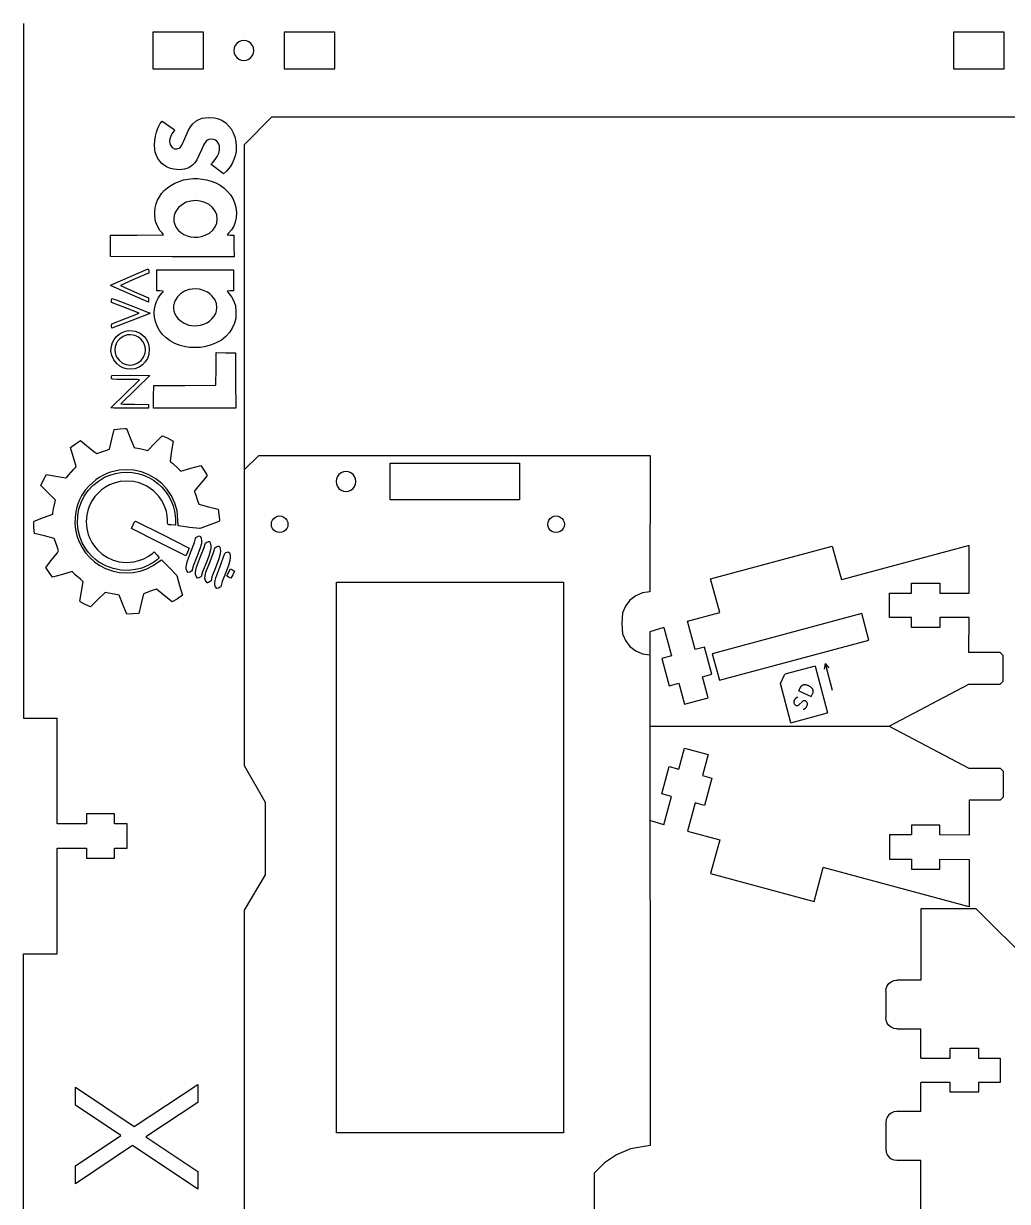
# Model space of a CAD drawing. Extents: x -217 to 647, y -204 to 340.
# Drawn here: x -217.4 to -39.4, y -63.7 to 149.2 of the extents above; entities that cross this region are included whole.
import ezdxf

# ---------------------------------------------------------------- set-up
doc = ezdxf.new("R2010")
doc.units = 0
doc.layers.add('Layer_1', color=7, linetype='CONTINUOUS')

msp = doc.modelspace()

# ---------------------------------------------------------------- linework, layer by layer
at = {"layer": 'Layer_1', "color": 3}
for points in [[(-217.335826, 149.246417), (-217.352477, 23.693907), (-211.264153, 23.693907)], [(-177.424241, 127.368494), (-172.434242, 132.368456)], [(-172.434242, 132.368456), (103.503815, 132.368456)], [(103.503815, -136.279396), (103.503815, -127.629455), (-173.593357, -127.629455), (-177.424241, -123.839013), (-177.424241, -11.013257), (-173.578963, -4.624254), (-173.578963, 8.431671), (-177.424241, 15.098609), (-177.424241, 127.368494)], [(-174.770583, 71.152812), (-104.060256, 71.181402), (-104.07211, 46.5089), (-105.403916, 46.333688), (-106.633982, 45.823142), (-107.690255, 45.011034), (-108.500854, 43.952607), (-109.01035, 42.720055), (-109.184086, 40.832957), (-109.01035, 38.945858), (-108.500854, 37.713306), (-107.690255, 36.654877), (-106.633982, 35.842768), (-105.403916, 35.332223), (-104.07211, 35.158396), (-104.060256, -53.566143), (-107.589897, -54.13183), (-110.131901, -55.237068), (-112.31599, -56.657972), (-114.130086, -58.536387), (-114.130086, -71.540792)], [(-211.264068, 4.596539), (-211.264068, 23.696382)], [(-200.884867, 6.396524), (-205.974688, 6.396524)], [(-205.974688, 6.396524), (-205.974688, 4.596539)], [(-200.884867, 4.596539), (-200.884867, 6.396524)], [(-205.974688, 4.596539), (-211.264068, 4.596539)], [(-200.884867, 0.196553), (-198.636092, 0.196553), (-198.636092, 4.596539), (-200.884867, 4.596539)], [(-217.335826, -144.474819), (-217.353324, -18.90165), (-211.264097, -18.904472), (-211.264097, 0.195368)], [(-211.264068, 0.196553), (-205.974688, 0.196553)], [(-205.974688, 0.196553), (-205.974688, -1.603432)], [(-200.884867, -1.603432), (-200.884867, 0.196553)], [(-205.974688, -1.603432), (-200.884867, -1.603432)]]:
    msp.add_lwpolyline(points, dxfattribs=at)
at = {"layer": 'Layer_1', "color": 7}
for points in [[(-184.803675, 147.668344), (-193.985295, 147.668344), (-193.985295, 141.068408)], [(-184.803675, 141.068408), (-184.803675, 147.668344)], [(-170.232852, 141.068408), (-161.05126, 141.068408), (-161.05126, 147.668344), (-170.232852, 147.668344), (-170.232852, 141.068408)], [(-49.190337, 141.068408), (-40.008717, 141.068408), (-40.008717, 147.668344), (-49.190337, 147.668344), (-49.190337, 141.068408)], [(-178.417325, 145.928698), (-178.789717, 145.642383), (-179.075495, 145.269229), (-179.25513, 144.834691), (-179.3164, 144.368376)], [(-177.518278, 146.170082), (-177.983662, 146.108699), (-178.417325, 145.928698)], [(-175.720155, 144.368376), (-175.781426, 144.834691), (-175.96106, 145.269229), (-176.24681, 145.642383), (-176.619202, 145.928698), (-177.052865, 146.108699), (-177.518278, 146.170082)], [(-179.3164, 144.368376), (-179.25513, 143.90206)], [(-179.25513, 143.90206), (-179.075495, 143.467522)], [(-179.075495, 143.467522), (-178.789717, 143.094368), (-178.417325, 142.808054)], [(-178.417325, 142.808054), (-177.983662, 142.628052)], [(-177.052865, 142.628052), (-176.619202, 142.808054)], [(-176.619202, 142.808054), (-176.24681, 143.094368)], [(-176.24681, 143.094368), (-175.96106, 143.467522)], [(-175.96106, 143.467522), (-175.781426, 143.90206)], [(-175.781426, 143.90206), (-175.720155, 144.368376)], [(-193.985295, 141.068408), (-184.803675, 141.068408)], [(-177.983662, 142.628052), (-177.518278, 142.566669)], [(-177.518278, 142.566669), (-177.052865, 142.628052)], [(-159.500498, 68.209658), (-159.93464, 68.029854)], [(-159.034634, 68.270985), (-159.500498, 68.209658)], [(-158.568769, 68.209658), (-159.034634, 68.270985)], [(-158.134627, 68.029854), (-158.568769, 68.209658)], [(-151.034621, 69.770996), (-127.647966, 69.770996), (-127.647966, 63.171012), (-151.034621, 63.171012), (-151.034621, 69.770996)], [(-160.773292, 66.936864), (-160.834647, 66.471)], [(-160.834647, 66.471), (-160.773292, 66.005136)], [(-160.593488, 67.371006), (-160.773292, 66.936864)], [(-160.773292, 66.005136), (-160.593488, 65.570993)], [(-160.307428, 67.743794), (-160.593488, 67.371006)], [(-159.93464, 68.029854), (-160.307428, 67.743794)], [(-157.76184, 67.743794), (-158.134627, 68.029854)], [(-157.475779, 67.371006), (-157.76184, 67.743794)], [(-157.295975, 66.936864), (-157.475779, 67.371006)], [(-157.475779, 65.570993), (-157.295975, 66.005136)], [(-157.234648, 66.471), (-157.295975, 66.936864)], [(-157.295975, 66.005136), (-157.234648, 66.471)], [(-160.593488, 65.570993), (-160.307428, 65.198206)], [(-160.307428, 65.198206), (-159.93464, 64.912145)], [(-159.93464, 64.912145), (-159.500498, 64.732342)], [(-159.500498, 64.732342), (-159.034634, 64.670986)], [(-159.034634, 64.670986), (-158.568769, 64.732342)], [(-158.568769, 64.732342), (-158.134627, 64.912145)], [(-158.134627, 64.912145), (-157.76184, 65.198206)], [(-157.76184, 65.198206), (-157.475779, 65.570993)], [(-172.333678, 59.499216), (-172.095285, 59.809858)], [(-172.095285, 59.809858), (-171.784643, 60.048251)], [(-171.784643, 60.048251), (-171.422863, 60.198083), (-171.034638, 60.249194), (-170.646413, 60.198083)], [(-170.646413, 60.198083), (-170.284632, 60.048251)], [(-170.284632, 60.048251), (-169.973962, 59.809858)], [(-169.973962, 59.809858), (-169.735597, 59.499216)], [(-122.333666, 59.499216), (-122.095272, 59.809858)], [(-122.095272, 59.809858), (-121.78463, 60.048251), (-121.42285, 60.198083), (-121.034625, 60.249194)], [(-121.034625, 60.249194), (-120.6464, 60.198083), (-120.284619, 60.048251), (-119.973949, 59.809858), (-119.735584, 59.499216), (-119.585724, 59.137436), (-119.534614, 58.749211)], [(-172.534621, 58.749211), (-172.48351, 59.137436)], [(-172.095285, 57.688535), (-172.333678, 57.999205), (-172.48351, 58.360986), (-172.534621, 58.749211)], [(-172.48351, 59.137436), (-172.333678, 59.499216)], [(-171.784643, 57.45017), (-172.095285, 57.688535)], [(-169.973962, 57.688535), (-170.284632, 57.45017)], [(-169.735597, 57.999205), (-169.973962, 57.688535)], [(-169.735597, 59.499216), (-169.585737, 59.137436)], [(-169.585737, 58.360986), (-169.735597, 57.999205)], [(-169.585737, 59.137436), (-169.534627, 58.749211)], [(-169.534627, 58.749211), (-169.585737, 58.360986)], [(-122.534608, 58.749211), (-122.483497, 59.137436)], [(-122.483497, 58.360986), (-122.534608, 58.749211)], [(-122.483497, 59.137436), (-122.333666, 59.499216)], [(-122.333666, 57.999205), (-122.483497, 58.360986)], [(-122.095272, 57.688535), (-122.333666, 57.999205)], [(-121.78463, 57.45017), (-122.095272, 57.688535)], [(-119.735584, 57.999205), (-119.973949, 57.688535), (-120.284619, 57.45017)], [(-119.585724, 58.360986), (-119.735584, 57.999205)], [(-119.534614, 58.749211), (-119.585724, 58.360986)], [(-171.422863, 57.30031), (-171.784643, 57.45017)], [(-171.034638, 57.2492), (-171.422863, 57.30031)], [(-170.646413, 57.30031), (-171.034638, 57.2492)], [(-170.284632, 57.45017), (-170.646413, 57.30031)], [(-120.6464, 57.30031), (-121.034625, 57.2492), (-121.42285, 57.30031), (-121.78463, 57.45017)], [(-120.284619, 57.45017), (-120.6464, 57.30031)], [(-160.734627, 48.24922), (-119.734625, 48.24922)], [(-160.734627, -51.250792), (-160.734627, 48.24922)], [(-119.734625, 48.24922), (-119.734625, -51.250792), (-160.734627, -51.250792)], [(-64.475596, 37.797304), (-65.767067, 42.603887), (-92.807972, 35.33833)], [(-91.516514, 30.531719), (-64.475596, 37.797304)], [(-92.807972, 35.33833), (-91.516514, 30.531719)], [(-104.119991, 22.245505), (-60.812935, 22.245505), (-46.372132, 14.646728), (-40.727547, 14.643906), (-40.162891, 14.085727), (-40.16282, 9.43812), (-40.7267, 8.89185), (-46.370721, 8.89185), (-46.369028, 2.573375), (-51.674665, 2.579866), (-51.674665, 4.379879)]]:
    msp.add_lwpolyline(points, dxfattribs=at)
at = {"layer": 'Layer_1', "color": 1}
for points in [[(-178.915049, 126.116305), (-179.070299, 125.361671), (-179.298335, 124.649117), (-179.600152, 123.976073), (-179.976727, 123.339973), (-180.634948, 122.547295), (-181.169683, 122.054648), (-183.42932, 123.757379), (-183.388833, 123.870183), (-183.192005, 124.098812), (-182.685453, 124.678157), (-182.311935, 125.242941), (-182.058254, 125.81715), (-181.91123, 126.42469), (-181.886846, 126.796602), (-181.928497, 127.145965), (-182.031107, 127.465582), (-182.189606, 127.748284), (-182.398921, 127.986846), (-182.653983, 128.174129), (-182.949718, 128.302935), (-183.281058, 128.366068), (-183.855747, 128.309426), (-184.103953, 128.190921), (-184.334297, 128.00409), (-184.766055, 127.400755), (-185.200378, 126.450203), (-185.638333, 125.406714), (-186.024893, 124.634131), (-186.395959, 124.069094), (-186.787421, 123.648187), (-187.482379, 123.191495), (-188.264256, 122.902923), (-189.208848, 122.829771), (-190.199436, 122.907354), (-190.801431, 123.063367), (-191.359313, 123.292644), (-191.868829, 123.591291), (-192.325724, 123.955386), (-192.725732, 124.381034), (-193.064607, 124.864227), (-193.338078, 125.401154), (-193.541901, 125.987781), (-193.634389, 126.483815), (-193.656035, 127.273134), (-193.623523, 128.114269), (-193.518452, 128.882111), (-193.33308, 129.616679), (-193.059682, 130.357936), (-192.622681, 131.175308), (-192.266096, 131.61755), (-190.120586, 130.071706), (-190.05953, 129.965167), (-190.197706, 129.775458), (-190.515748, 129.342613), (-190.744949, 128.895686), (-190.884517, 128.436567), (-190.933669, 127.967203), (-190.912276, 127.560578), (-190.798574, 127.266982), (-190.483702, 126.862783), (-190.080333, 126.626422), (-189.638875, 126.575058), (-189.209725, 126.725849), (-188.967647, 126.932633), (-188.733427, 127.261366), (-188.172446, 128.481328), (-187.600252, 129.827584), (-187.158083, 130.606348), (-186.729675, 131.136982), (-186.217749, 131.583147), (-185.642778, 131.929942), (-185.025242, 132.16238), (-183.952696, 132.274846), (-182.815733, 132.210781), (-182.080374, 132.011053), (-181.405657, 131.703318), (-180.797432, 131.294011), (-180.261543, 130.789623), (-179.803835, 130.196618), (-179.430147, 129.521401), (-179.146333, 128.770493), (-178.958235, 127.950327), (-178.8918, 126.998899), (-178.915055, 126.116334), (-178.915055, 126.116305)], [(-178.882969, 114.115229), (-179.063614, 113.327547), (-179.34432, 112.615669), (-179.723884, 111.98208), (-180.201105, 111.429235), (-180.526371, 111.058113), (-179.922266, 110.989138), (-179.318158, 110.974745), (-179.304696, 109.033789), (-179.291234, 107.092834), (-190.461412, 107.105817), (-201.631596, 107.118799), (-201.631596, 109.0468), (-201.631596, 110.974801), (-196.837295, 110.987783), (-192.042997, 111.05769), (-192.303556, 111.399574), (-192.677294, 111.858834), (-192.992285, 112.356307), (-193.252392, 112.89902), (-193.461471, 113.493917), (-193.572345, 114.039847), (-193.629306, 114.693502), (-193.628459, 115.359095), (-193.565413, 115.940868), (-193.388192, 116.648117), (-193.130469, 117.317379), (-192.794504, 117.945887), (-192.382533, 118.530821), (-191.896814, 119.069329), (-191.339586, 119.558646), (-190.713112, 119.995921), (-190.019627, 120.378361), (-189.210437, 120.726708), (-188.402931, 120.976926), (-187.566487, 121.136692), (-186.670459, 121.213654), (-185.815444, 121.216476), (-185.02111, 121.146513), (-184.24229, 120.997839), (-183.433842, 120.76413), (-182.596754, 120.433733), (-181.824492, 120.021463), (-181.125783, 119.53271), (-180.509353, 118.972753), (-179.953192, 118.316784), (-179.514873, 117.620147), (-179.185932, 116.866867), (-178.95789, 116.040916), (-178.859381, 115.053307), (-178.883144, 114.115539), (-178.883144, 114.115539)], [(-182.404741, 114.674593), (-182.693841, 115.355595), (-183.173345, 115.982355), (-183.804272, 116.514231), (-184.547649, 116.910527), (-185.382823, 117.169184), (-186.25914, 117.238864), (-187.129237, 117.163963), (-187.921579, 116.939483), (-188.635192, 116.565821), (-189.269091, 116.043399), (-189.661495, 115.572991), (-189.946543, 115.06612), (-190.123908, 114.534696), (-190.193256, 113.990571), (-190.154258, 113.445685), (-190.006577, 112.911861), (-189.74989, 112.401067), (-189.383854, 111.925156), (-188.900576, 111.483676), (-188.355758, 111.129431), (-187.761776, 110.864819), (-187.131001, 110.692297), (-186.475805, 110.614262), (-185.808569, 110.633171), (-185.141664, 110.751309), (-184.487459, 110.971132), (-183.75433, 111.370787), (-183.146802, 111.888157), (-182.689054, 112.497672), (-182.405274, 113.173707), (-182.331885, 113.919959), (-182.404741, 114.674678), (-182.404741, 114.674678)], [(-194.762572, 98.870121), (-201.520634, 101.83574), (-201.622141, 101.958789), (-194.796362, 104.88549), (-194.731609, 104.81183), (-194.716031, 104.505506), (-194.716031, 104.125522), (-195.037363, 103.985991), (-197.59518, 102.913575), (-199.831661, 101.912758), (-197.2867, 100.754123), (-194.741735, 99.663391), (-194.726721, 99.266756), (-194.762563, 98.870121), (-194.762563, 98.870121)], [(-178.98193, 95.983919), (-179.226586, 95.061334), (-179.612138, 94.194206), (-180.128526, 93.400993), (-180.765693, 92.700263), (-181.583914, 92.047398), (-182.516072, 91.508495), (-183.55496, 91.087081), (-184.69338, 90.786683), (-185.370352, 90.689373), (-186.361973, 90.667924), (-187.350877, 90.689091), (-188.020334, 90.784595), (-189.039472, 91.050279), (-189.97895, 91.41714), (-190.831022, 91.878799), (-191.587933, 92.428681), (-192.241935, 93.060322), (-192.785281, 93.767232), (-193.210217, 94.542948), (-193.508983, 95.380923), (-193.658533, 96.146281), (-193.707481, 96.933596), (-193.655891, 97.709595), (-193.503818, 98.44103), (-193.285297, 99.028334), (-192.980079, 99.623202), (-192.624487, 100.163291), (-192.254827, 100.586201), (-192.110309, 100.768883), (-192.107431, 100.878753), (-192.685831, 100.917304), (-193.251376, 100.949308), (-193.251376, 102.851627), (-193.251376, 104.753918), (-186.310567, 104.753918), (-179.36976, 104.753918), (-179.36976, 102.851627), (-179.36976, 100.949308), (-179.943961, 100.923626), (-180.555435, 100.860549), (-180.257828, 100.468232), (-179.759777, 99.868736), (-179.393938, 99.21017), (-179.178831, 98.707843), (-179.048732, 98.262073), (-178.95513, 97.119016), (-178.981941, 95.983806), (-178.981941, 95.983806)], [(-182.455484, 98.637795), (-182.753263, 99.374367), (-183.301042, 100.054748), (-183.677608, 100.398072), (-184.064718, 100.671178), (-184.999526, 101.085057), (-185.52383, 101.221907), (-186.182034, 101.268727), (-186.843049, 101.265905), (-187.371347, 101.16295), (-188.222371, 100.858376), (-188.947216, 100.422173), (-189.530773, 99.865829), (-189.957925, 99.2008), (-190.141443, 98.717213), (-190.235753, 98.22434), (-190.242978, 97.730761), (-190.165248, 97.244944), (-190.004692, 96.775411), (-189.763431, 96.33077), (-189.4436, 95.919459), (-189.047323, 95.550058), (-188.290237, 95.076292), (-187.438894, 94.747701), (-186.956692, 94.663796), (-186.382643, 94.629957), (-185.812309, 94.647455), (-185.341252, 94.717841), (-184.730935, 94.906338), (-184.195399, 95.151927), (-183.71675, 95.464517), (-183.277098, 95.853927), (-182.874534, 96.327383), (-182.597293, 96.814555), (-182.435884, 97.337259), (-182.380831, 97.917395), (-182.455487, 98.637203), (-182.455487, 98.637203)], [(-194.616954, 96.765223), (-201.398144, 94.213228), (-201.450733, 94.574501), (-201.386946, 94.948925), (-198.893397, 95.912742), (-196.464852, 96.881272), (-198.930286, 97.859821), (-201.423095, 98.853723), (-201.449314, 99.202127), (-201.409086, 99.52228), (-200.610504, 99.278496), (-197.926613, 98.269608), (-194.436992, 96.908761), (-194.61694, 96.765223), (-194.61694, 96.765223)], [(-194.688624, 89.405629), (-194.945985, 88.711899), (-195.340557, 88.088075), (-195.852116, 87.559924), (-196.460452, 87.153101), (-197.225412, 86.853296), (-198.057906, 86.769476), (-198.755387, 86.829646), (-199.384204, 87.014981), (-199.961608, 87.332622), (-200.504837, 87.789822), (-201.048203, 88.475763), (-201.396143, 89.246089), (-201.541084, 90.076245), (-201.475456, 90.941652), (-201.28188, 91.579248), (-200.974856, 92.157267), (-200.570254, 92.664139), (-200.083962, 93.088347), (-199.531862, 93.418321), (-198.929834, 93.642575), (-198.293762, 93.749537), (-197.639514, 93.727806), (-197.156228, 93.62979), (-196.703682, 93.473608), (-196.284983, 93.261801), (-195.903212, 92.996794), (-195.561489, 92.681128), (-195.262898, 92.317259), (-195.010541, 91.907698), (-194.807519, 91.454929), (-194.671693, 90.989799), (-194.632157, 90.361233), (-194.688624, 89.40577), (-194.688624, 89.40577)], [(-195.356991, 90.811434), (-195.526612, 91.334336), (-195.794063, 91.803417), (-196.144704, 92.209112), (-196.563917, 92.541936), (-197.03706, 92.792239), (-197.549505, 92.950481), (-198.086622, 93.007123), (-198.633777, 92.952598), (-199.329052, 92.690131), (-199.957628, 92.257626), (-200.336811, 91.83068), (-200.611292, 91.351636), (-200.777941, 90.827634), (-200.833623, 90.265814), (-200.789092, 89.729677), (-200.653018, 89.247274), (-200.4192, 88.803113), (-200.081425, 88.381614), (-199.460869, 87.885411), (-198.768335, 87.600169), (-198.044108, 87.514712), (-197.328494, 87.617836), (-196.661775, 87.898421), (-196.084255, 88.345235), (-195.636213, 88.947103), (-195.357956, 89.692818), (-195.290217, 90.246792), (-195.356991, 90.811434), (-195.356991, 90.811434)], [(-186.413736, 79.740703), (-193.843814, 79.740703), (-193.830381, 81.784359), (-193.816947, 83.828071), (-188.205971, 83.841336), (-182.594993, 83.8546), (-182.56405, 83.970057), (-182.53241, 86.926787), (-182.531563, 89.768059), (-180.770652, 89.754512), (-179.009746, 89.740965), (-178.996651, 84.741032), (-178.983556, 79.74107), (-186.413631, 79.74107), (-186.413637, 79.74107)], [(-197.120976, 83.085347), (-199.745476, 80.527539), (-199.272847, 80.474114), (-197.303339, 80.460567), (-194.777645, 80.417331), (-194.730469, 80.306135), (-194.726236, 80.04539), (-194.741758, 79.715868), (-198.177444, 79.702603), (-200.981451, 79.705425), (-201.596436, 79.761164), (-198.983363, 82.308051), (-196.370366, 84.859368), (-196.794891, 84.921767), (-198.871267, 84.935031), (-200.467093, 84.937854), (-201.221425, 84.973414), (-201.380344, 85.019642), (-201.445662, 85.093048), (-201.451193, 85.346173), (-201.381208, 85.650832), (-197.929258, 85.698555), (-194.528872, 85.631048), (-197.12097, 83.088197), (-197.12097, 83.088197)], [(-182.031629, 59.258595), (-185.105966, 58.071229), (-185.443597, 57.954643), (-187.316742, 58.179575), (-189.299085, 58.429708), (-189.361307, 58.464873), (-189.397093, 58.594046), (-189.435783, 59.496706), (-189.483597, 60.456402), (-189.595012, 61.159023), (-190.008138, 62.567679), (-190.617453, 63.868751), (-191.405761, 65.046069), (-192.355865, 66.083518), (-193.450569, 66.965011), (-194.672673, 67.67432), (-196.004979, 68.195359), (-197.430294, 68.511956), (-198.757952, 68.588099), (-200.063806, 68.510234), (-200.847148, 68.361785), (-201.59923, 68.155904), (-202.320635, 67.892281), (-203.01195, 67.570604), (-203.673755, 67.190563), (-204.30663, 66.751821), (-204.911164, 66.254178), (-205.487936, 65.697241), (-206.188183, 64.876426), (-206.78304, 63.98768), (-207.269227, 63.041389), (-207.643471, 62.048079), (-207.9025, 61.018194), (-208.043041, 59.962147), (-208.061837, 58.890464), (-207.955583, 57.813589), (-207.699198, 56.668021), (-207.304584, 55.574297), (-206.780573, 54.543847), (-206.136006, 53.588186), (-205.379724, 52.718885), (-204.520566, 51.947402), (-203.567369, 51.285309), (-202.528975, 50.744063), (-201.303174, 50.300269), (-200.047172, 50.033512), (-198.778487, 49.94148), (-197.514642, 50.0218), (-196.273178, 50.272216), (-195.071614, 50.690413), (-193.927476, 51.27402), (-192.8583, 52.02078), (-192.412496, 52.338054), (-191.006296, 50.898128), (-189.652628, 49.458202), (-189.127288, 47.697644), (-188.600298, 45.896501), (-189.510131, 45.258623), (-190.477267, 44.696803), (-191.907474, 45.857668), (-193.327128, 46.991044), (-194.065384, 46.73981), (-195.197544, 46.370776), (-195.675558, 46.192976), (-196.101502, 44.400018), (-196.534007, 42.637484), (-198.694642, 42.481556), (-199.396743, 44.218211), (-200.045526, 45.937057), (-200.298897, 45.977471), (-201.981052, 46.299289), (-202.57774, 46.425471), (-203.914835, 45.114464), (-205.233838, 43.8034), (-206.233988, 44.266414), (-206.991921, 44.66669), (-207.158195, 44.8448), (-206.875524, 46.605415), (-206.593446, 48.338373), (-207.079986, 48.813466), (-208.074864, 49.688721), (-208.583104, 50.176514), (-210.320569, 49.660838), (-212.124745, 49.170703), (-212.733106, 50.022901), (-213.310894, 50.949888), (-212.169212, 52.415157), (-211.230696, 53.567076), (-211.032124, 53.931848), (-211.242862, 54.541561), (-211.586761, 55.569837), (-211.803339, 56.175994), (-213.585564, 56.631811), (-215.355523, 57.072755), (-215.47444, 58.159367), (-215.522266, 59.062958), (-215.502962, 59.209516), (-215.452523, 59.271944), (-213.71562, 59.966493), (-212.071927, 60.590797), (-212.035523, 60.796), (-211.917173, 61.515977), (-211.707826, 62.532824), (-211.580428, 63.125124), (-212.891472, 64.446375), (-214.20251, 65.769123), (-213.734605, 66.79311), (-213.212534, 67.710247), (-211.503308, 67.427686), (-209.70384, 67.146537), (-209.506936, 67.235521), (-209.153264, 67.647622), (-208.289898, 68.627215), (-207.934662, 69.019815), (-207.852417, 69.199929), (-208.855519, 72.627123), (-207.970546, 73.273101), (-207.028957, 73.880246), (-205.583562, 72.695449), (-204.476141, 71.797587), (-204.078592, 71.544518), (-202.311717, 72.159001), (-201.811142, 72.33903), (-201.376752, 74.126965), (-200.943425, 75.896554), (-199.857281, 76.007778), (-199.018173, 76.053301), (-198.746522, 76.022313), (-198.084265, 74.342977), (-197.377903, 72.633473), (-197.134226, 72.5435), (-196.346205, 72.428862), (-195.342936, 72.209829), (-194.847704, 72.080769), (-193.607817, 73.378963), (-192.298738, 74.719998), (-192.017303, 74.644701), (-191.284299, 74.297653), (-190.324125, 73.782512), (-190.577041, 72.035444), (-190.86083, 70.215308), (-190.769892, 70.048374), (-190.439828, 69.765954), (-189.461527, 68.901197), (-188.904226, 68.362773), (-187.126, 68.8894), (-185.306903, 69.373072), (-184.697088, 68.458051), (-184.212213, 67.681263), (-184.174133, 67.545204), (-184.213531, 67.455513), (-186.423012, 64.774459), (-186.444123, 64.611955), (-186.284464, 64.157493), (-185.897836, 63.009272), (-185.681321, 62.357254), (-183.920032, 61.921333), (-182.135707, 61.467943), (-182.019719, 60.589893), (-181.941352, 59.549255), (-181.942198, 59.357852), (-182.031398, 59.258595), (-182.031398, 59.258595)], [(-189.868977, 58.726126), (-189.901875, 58.613491), (-190.004373, 58.562804), (-190.659078, 58.612786), (-191.067738, 58.662372), (-191.259237, 58.752937), (-191.320398, 59.000841), (-191.338037, 59.522331), (-191.3978, 60.321077), (-191.526998, 61.026153), (-191.743409, 61.708961), (-192.064784, 62.440791), (-192.424592, 63.092979), (-192.845814, 63.701083), (-193.324029, 64.261351), (-193.854801, 64.76983), (-194.433698, 65.222712), (-195.0563, 65.616158), (-195.718165, 65.946387), (-196.41487, 66.209502), (-197.495474, 66.476767), (-198.649178, 66.548508), (-199.869671, 66.471884), (-200.98542, 66.189916), (-201.787456, 65.866602), (-202.542569, 65.452385), (-203.243319, 64.954771), (-203.882247, 64.381267), (-204.451918, 63.739324), (-204.94489, 63.036421), (-205.353709, 62.280094), (-205.670938, 61.477765), (-205.933452, 60.419629), (-205.999315, 59.201727), (-205.932769, 57.979564), (-205.664641, 56.906301), (-205.369677, 56.153529), (-204.989103, 55.438096), (-204.523397, 54.760819), (-203.973032, 54.122376), (-203.117558, 53.350131), (-202.179759, 52.73452), (-201.158049, 52.274639), (-200.050858, 51.969613), (-198.716929, 51.852237), (-197.38955, 51.945116), (-196.486755, 52.17191), (-195.60446, 52.515685), (-194.766557, 52.965434), (-193.996931, 53.51018), (-193.714819, 53.738385), (-193.244569, 53.232473), (-192.797639, 52.673673), (-193.146042, 52.359136), (-193.790613, 51.889914), (-194.855429, 51.275601), (-195.965586, 50.82523), (-197.132211, 50.535134), (-198.366406, 50.401728), (-199.77597, 50.449141), (-201.139194, 50.717393), (-202.452769, 51.205553), (-203.713396, 51.912689), (-204.355618, 52.398563), (-205.007425, 52.998341), (-205.607271, 53.650444), (-206.093599, 54.293318), (-206.723841, 55.388792), (-207.182207, 56.517878), (-207.474214, 57.697483), (-207.605385, 58.944651), (-207.564423, 60.238329), (-207.34079, 61.490013), (-206.943966, 62.683785), (-206.383402, 63.803671), (-205.668584, 64.833669), (-204.808966, 65.757862), (-203.81402, 66.560276), (-202.693217, 67.224966), (-201.736128, 67.634922), (-200.747467, 67.926486), (-199.737156, 68.099714), (-198.715114, 68.154606), (-197.691268, 68.091275), (-196.675542, 67.909665), (-195.677858, 67.609917), (-194.708134, 67.192003), (-193.848048, 66.695489), (-193.052184, 66.103443), (-192.32794, 65.425574), (-191.682692, 64.671532), (-191.123836, 63.850971), (-190.658756, 62.973514), (-190.294836, 62.048898), (-190.039464, 61.086774), (-189.866722, 59.804525), (-189.86898, 58.726126), (-189.86898, 58.726126)], [(-187.701296, 53.713464), (-188.032974, 53.058031), (-192.929767, 55.505717), (-197.849792, 57.975246), (-197.542893, 58.663699), (-197.277719, 59.157333), (-197.13406, 59.327513), (-192.219298, 56.895153), (-187.380948, 54.42029), (-187.701296, 53.713464), (-187.701296, 53.713464)], [(-185.189137, 55.268593), (-185.4528, 54.314936), (-186.011973, 52.831943), (-186.663042, 51.158761), (-186.850085, 50.476234), (-186.878338, 50.352169), (-186.976687, 50.282235), (-187.302798, 50.102036), (-187.59003, 50.00371), (-187.836026, 50.350899), (-187.965896, 50.675568), (-187.965049, 51.051375), (-187.75945, 51.976612), (-187.104943, 53.728479), (-186.441831, 55.457852), (-186.230918, 56.186154), (-186.172964, 56.328592), (-185.940762, 56.489656), (-185.566045, 56.65676), (-185.368475, 56.532893), (-185.226311, 56.210764), (-185.159712, 55.764599), (-185.188855, 55.268593), (-185.188855, 55.268593)], [(-183.583165, 53.854717), (-183.854991, 52.985585), (-184.411143, 51.584408), (-184.972015, 50.146627), (-185.153729, 49.476349), (-185.187641, 49.340516), (-185.320825, 49.246959), (-185.646354, 49.073167), (-185.883138, 49.008594), (-186.129752, 49.33679), (-186.269695, 49.647884), (-186.270542, 50.022477), (-186.209842, 50.429837), (-186.057173, 50.972607), (-185.332952, 52.903571), (-184.712074, 54.532276), (-184.536721, 55.190898), (-184.467565, 55.324022), (-184.215388, 55.499621), (-183.923813, 55.650722), (-183.76552, 55.620129), (-183.577958, 55.38422), (-183.480936, 54.971724), (-183.480372, 54.442077), (-183.58288, 53.854717), (-183.58288, 53.854717)], [(-181.767542, 53.426162), (-182.019022, 52.478093), (-182.638898, 50.865616), (-183.275092, 49.229094), (-183.431355, 48.583934), (-183.444704, 48.489841), (-183.585945, 48.407997), (-183.92164, 48.223621), (-184.061018, 48.150328), (-184.171127, 48.170366), (-184.428071, 48.551084), (-184.588029, 49.025951), (-184.5315, 49.435681), (-184.357657, 50.054905), (-183.623501, 52.029585), (-183.009662, 53.622391), (-182.840334, 54.263854), (-182.783681, 54.465615), (-182.44178, 54.682559), (-182.191705, 54.797847), (-182.035295, 54.754469), (-181.880595, 54.575484), (-181.778936, 54.267297), (-181.738516, 53.870719), (-181.767551, 53.42636), (-181.767551, 53.42636)], [(-180.037486, 52.188618), (-180.293975, 51.317821), (-180.794381, 50.024114), (-181.442061, 48.382936), (-181.642357, 47.675828), (-181.688475, 47.451602), (-181.797052, 47.378168), (-182.116363, 47.218571), (-182.393861, 47.122842), (-182.637811, 47.445647), (-182.770433, 47.753834), (-182.770998, 48.147534), (-182.718135, 48.550519), (-182.580543, 49.058689), (-181.863546, 50.97526), (-181.223754, 52.659026), (-181.038929, 53.332831), (-180.950532, 53.473999), (-180.745517, 53.621347), (-180.507739, 53.726926), (-180.321072, 53.743013), (-180.129045, 53.554291), (-180.009292, 53.185624), (-179.974599, 52.70706), (-180.037746, 52.188759), (-180.037746, 52.188759)], [(-179.501284, 49.599963), (-179.857539, 48.995838), (-180.261977, 49.172622), (-180.577877, 49.398964), (-179.926339, 50.689143), (-179.541972, 50.534513), (-179.192383, 50.284097), (-179.501284, 49.599963), (-179.501284, 49.599963)], [(-74.203561, 33.113121), (-79.677162, 31.642433)], [(-74.203561, 33.113121), (-71.933067, 24.662823)], [(-72.392166, 33.598402), (-72.565637, 32.545854)], [(-72.392705, 33.598712), (-71.090969, 28.753945)], [(-72.392036, 33.598458), (-71.714392, 32.774595)], [(-78.572584, 22.878868), (-80.469741, 29.939673), (-79.677162, 31.642433)], [(-77.156478, 28.634537), (-74.889962, 27.579562), (-74.595715, 28.211739), (-74.572177, 28.288758), (-74.555442, 28.367526), (-74.545592, 28.447451), (-74.54277, 28.527913), (-74.547003, 28.608318), (-74.558207, 28.688046), (-74.576382, 28.766475), (-74.601359, 28.843014), (-74.632937, 28.917097), (-74.670865, 28.988105), (-74.714872, 29.055527), (-74.764596, 29.118858), (-74.854532, 29.200025), (-74.94873, 29.276282), (-75.046934, 29.347204)], [(-77.156478, 28.634537), (-76.862205, 29.266714)], [(-75.362442, 29.526895), (-75.473654, 29.575042), (-75.587277, 29.617093), (-75.703045, 29.652879), (-75.820604, 29.682258), (-75.939581, 29.705118), (-76.059641, 29.721487), (-76.140102, 29.718665), (-76.220031, 29.708787), (-76.298782, 29.692136), (-76.375772, 29.668712), (-76.450428, 29.638542), (-76.522138, 29.601966), (-76.590394, 29.559238), (-76.654619, 29.510695), (-76.714388, 29.456735), (-76.769235, 29.397778), (-76.818584, 29.334194), (-76.862176, 29.266489)], [(-75.148802, 29.412877), (-75.253769, 29.473386), (-75.362233, 29.527431)], [(-75.046542, 29.34791), (-75.14845, 29.41347)], [(-78.041069, 26.69344), (-78.051794, 26.609959)], [(-78.051647, 26.609987), (-78.051625, 26.525772)], [(-78.05156, 26.525603), (-78.040751, 26.442121)], [(-78.019742, 26.775031), (-78.040993, 26.693525)], [(-78.040971, 26.442375), (-78.019606, 26.360926)], [(-77.987481, 26.852529), (-78.01909, 26.774523)], [(-78.018929, 26.36039), (-77.98736, 26.282355)], [(-77.988237, 26.852981), (-77.900272, 27.036086)], [(-77.987286, 26.282327), (-77.945997, 26.208949)], [(-77.946559, 26.20926), (-77.896225, 26.141752)], [(-77.871064, 27.090442), (-77.89936, 27.035691)], [(-77.896436, 26.142006), (-77.837869, 26.081526)], [(-77.836786, 27.141666), (-77.870429, 27.090075)], [(-77.799857, 27.190801), (-77.837663, 27.142145)], [(-77.837122, 26.080905), (-77.771358, 26.028327)], [(-77.757783, 27.235702), (-77.799744, 27.190603)], [(-77.772021, 26.028892), (-77.700495, 25.984385)], [(-77.71241, 27.277386), (-77.757848, 27.235871)], [(-77.663419, 27.31464), (-77.712343, 27.277217)], [(-77.700091, 25.985204), (-77.659784, 25.972504)], [(-77.611493, 27.347857), (-77.663436, 27.314781)], [(-77.659694, 25.972447), (-77.61843, 25.962852)], [(-77.618408, 25.962739), (-77.57652, 25.95653)], [(-77.556883, 27.376249), (-77.611451, 27.347716)], [(-77.575868, 25.956248), (-77.533631, 25.953425)], [(-77.500176, 27.400097), (-77.557005, 27.37639)], [(-77.533673, 25.953313), (-77.491346, 25.953313)], [(-77.441387, 27.418836), (-77.500032, 27.399927)], [(-77.492079, 25.954103), (-77.449932, 25.957772)], [(-77.44934, 25.957377), (-77.407684, 25.964432)], [(-77.381372, 27.43258), (-77.441387, 27.418751)], [(-77.408288, 25.964799), (-77.367244, 25.974959)], [(-77.319721, 27.440934), (-77.380706, 27.432467)], [(-77.367089, 25.975128), (-77.327042, 25.988675)], [(-77.326438, 25.988167), (-77.287547, 26.004818)], [(-77.288109, 26.0051), (-77.250706, 26.024856)], [(-77.250624, 26.024856), (-77.214833, 26.047434)], [(-77.214051, 26.046954), (-76.415723, 26.760637)], [(-76.380527, 26.783385), (-76.416319, 26.760807)], [(-76.34313, 26.803168), (-76.380519, 26.783413)], [(-76.304158, 26.819622), (-76.343062, 26.802971)], [(-76.26408, 26.833281), (-76.304127, 26.819735)], [(-76.181445, 26.850666), (-76.223124, 26.843893), (-76.264227, 26.833451)], [(-76.139202, 26.854335), (-76.181346, 26.850666)], [(-76.096158, 26.854166), (-76.13846, 26.854166)], [(-76.054764, 26.851852), (-76.097024, 26.854674)], [(-76.012036, 26.845107), (-76.053898, 26.851315)], [(-75.971548, 26.835991), (-76.012812, 26.845586)], [(-75.930344, 26.822755), (-75.970673, 26.835455)], [(-75.859342, 26.779631), (-75.930725, 26.824025)], [(-75.893734, 25.525915), (-75.851922, 25.571325)], [(-75.793584, 26.726997), (-75.859249, 26.779518)], [(-75.852385, 25.571607), (-75.814508, 25.620347)], [(-75.814508, 25.620347), (-75.781023, 25.672219)], [(-75.734431, 26.666347), (-75.792901, 26.726771)], [(-75.78056, 25.671965), (-75.752194, 25.726829)], [(-75.752211, 25.72697), (-75.642463, 25.956925)], [(-75.684954, 26.599489), (-75.735263, 26.666827)], [(-75.643504, 26.526054), (-75.68479, 26.599263)], [(-75.611955, 26.448302), (-75.643569, 26.526224)], [(-75.641534, 25.956389), (-75.610253, 26.034367)], [(-75.590531, 26.367022), (-75.611952, 26.448302)], [(-75.611232, 26.034931), (-75.590065, 26.116296)], [(-75.579688, 26.283625), (-75.59061, 26.366937)], [(-75.59002, 26.116268), (-75.579493, 26.199636)], [(-75.579437, 26.199608), (-75.579606, 26.28371)], [(-78.572584, 22.878868), (-71.933067, 24.662823)], [(-76.332598, 25.319978), (-76.271474, 25.328444)], [(-76.271499, 25.328614), (-76.211318, 25.342443)], [(-76.211414, 25.342471), (-76.152664, 25.36138), (-76.095703, 25.385369)], [(-76.095094, 25.384917), (-76.040405, 25.413534)], [(-76.040867, 25.413817), (-75.98884, 25.447062)], [(-75.98884, 25.447062), (-75.939832, 25.484598)], [(-75.939849, 25.484739), (-75.894338, 25.526395)], [(-207.962517, -60.462344), (-207.962517, -57.248792), (-199.743558, -51.754688), (-207.962517, -46.230978), (-207.962517, -43.017426), (-197.344508, -50.125729), (-185.852773, -42.543547), (-185.852773, -45.757098), (-195.256447, -51.976853), (-185.852773, -58.241029), (-185.852773, -61.469369), (-197.655497, -53.576206), (-207.962517, -60.462344)]]:
    msp.add_lwpolyline(points, dxfattribs=at)
at = {"layer": 'Layer_1', "color": 6}
msp.add_lwpolyline([(-177.387404, 68.647289), (-174.779755, 71.163066)], dxfattribs=at)
at = {"layer": 'Layer_1', "color": 5}
for points in [[(-93.101133, 48.892306), (-71.094381, 54.80283)], [(-71.094381, 54.80283), (-69.450236, 48.683659)], [(-60.812791, 22.238224), (-46.384276, 29.828224), (-40.738906, 29.824837), (-40.172551, 30.409263), (-40.171987, 35.02464), (-40.734089, 35.585472), (-46.376685, 35.588294), (-46.36929, 41.912527), (-51.674396, 41.903214), (-51.674408, 40.103257), (-56.774426, 40.103314), (-56.774426, 41.903327), (-60.724411, 41.903327), (-60.724411, 46.303341), (-56.774426, 46.303341), (-56.774426, 48.103326), (-51.674419, 48.103326), (-51.674419, 46.303341), (-46.368018, 46.310961), (-46.35862, 54.896866), (-69.449785, 48.684055)], [(-91.456988, 42.773136), (-93.101133, 48.892306)], [(-97.292819, 41.205645), (-91.456751, 42.773729)], [(-95.917804, 36.086614), (-97.293056, 41.205081)], [(-101.542349, 40.063351), (-104.119859, 39.31772), (-104.119859, 35.249515)], [(-101.542349, 40.063351), (-100.167097, 34.944856)], [(-94.179456, 36.553664), (-95.917804, 36.086614)], [(-92.856085, 31.628378), (-94.179456, 36.553664)], [(-101.905444, 34.477806), (-100.582048, 29.552493)], [(-100.16686, 34.945449), (-101.905207, 34.478371)], [(-100.582048, 29.552493), (-98.843703, 30.019542)], [(-98.843703, 30.019542), (-97.818737, 26.204857)], [(-94.594407, 31.1613), (-92.856085, 31.628378)], [(-93.569444, 27.346587), (-94.594407, 31.1613)], [(-97.818737, 26.204857), (-93.569444, 27.346587)], [(-98.843847, 14.464187), (-97.818875, 18.278872)], [(-97.818875, 18.278872), (-93.569594, 17.137142)], [(-93.569594, 17.137142), (-94.59454, 13.322457)], [(-101.905594, 10.005951), (-100.582195, 14.931265)], [(-100.582195, 14.931265), (-98.843847, 14.464187)], [(-94.59454, 13.322457), (-92.85622, 12.855351)], [(-92.85622, 12.855351), (-94.179589, 7.930065)], [(-100.166989, 9.53828), (-101.90534, 10.005358)], [(-101.542484, 4.420406), (-100.167243, 9.538873)], [(-95.917936, 8.397143), (-97.293205, 3.278676)], [(-94.179589, 7.930065), (-95.917936, 8.397143)], [(-101.542484, 4.420406), (-104.119991, 5.166009)], [(-51.674738, 4.380698), (-56.774747, 4.380698), (-56.774747, 2.580684), (-60.72473, 2.580684), (-60.72473, -1.819329), (-56.774747, -1.819329), (-56.774747, -3.619315), (-51.674738, -3.619315), (-51.674738, -1.819329), (-46.368353, -1.826949), (-46.362624, -10.393551), (-72.721787, -3.323517)], [(-97.292951, 3.278084), (-91.456878, 1.710029)], [(-91.457132, 1.710593), (-93.101274, -4.408549)], [(-74.365783, -9.442575), (-72.721641, -3.323405)], [(-93.101274, -4.408549), (-74.365783, -9.442575)], [(-35.07644, -20.727753), (-45.076392, -10.747755), (-55.076288, -10.747755), (-55.076288, -23.671867)], [(-61.426259, -25.667856), (-61.358103, -25.151276)], [(-61.358103, -25.151276), (-61.158289, -24.669862)], [(-61.158289, -24.669862), (-60.840479, -24.256491)], [(-60.840479, -24.256491), (-60.426261, -23.939273)], [(-60.426261, -23.939273), (-59.943887, -23.739883)], [(-59.943887, -23.739883), (-59.426263, -23.671867)], [(-55.076288, -23.671867), (-59.426263, -23.671867)], [(-61.426259, -25.667856), (-61.426259, -30.458268)], [(-61.358103, -30.974875), (-61.426259, -30.458268)], [(-61.158289, -31.456262), (-61.358103, -30.974875)], [(-60.840479, -31.869661), (-61.158289, -31.456262)], [(-60.426261, -32.18685), (-60.840479, -31.869661)], [(-59.943887, -32.38624), (-60.426261, -32.18685)], [(-59.426263, -32.454228), (-59.943887, -32.38624)], [(-59.426263, -32.454228), (-55.076288, -32.454228)], [(-55.076288, -37.743665), (-55.076288, -32.454228)], [(-49.776352, -37.743665), (-49.776352, -35.947236)], [(-49.776352, -35.947236), (-44.67637, -35.947236)], [(-44.67637, -35.947236), (-44.67637, -37.743665)], [(-55.076288, -37.743665), (-49.776352, -37.743665)], [(-44.67637, -37.743665), (-40.726416, -37.743665)], [(-40.726416, -37.743665), (-40.726416, -42.134845)], [(-55.076288, -47.424282), (-55.076288, -42.134845)], [(-49.776352, -42.134845), (-55.076288, -42.134845)], [(-49.776352, -43.931246), (-49.776352, -42.134845)], [(-44.67637, -42.134845), (-44.67637, -43.931246)], [(-40.726416, -42.134845), (-44.67637, -42.134845)], [(-44.67637, -43.931246), (-49.776352, -43.931246)], [(-61.358103, -48.903663), (-61.426259, -49.420242), (-61.426259, -54.210682)], [(-61.158289, -48.422276), (-61.358103, -48.903663)], [(-60.840479, -48.008877), (-61.158289, -48.422276)], [(-60.426261, -47.69166), (-60.840479, -48.008877)], [(-59.943887, -47.49227), (-60.426261, -47.69166)], [(-59.426263, -47.424282), (-59.943887, -47.49227)], [(-55.076288, -47.424282), (-59.426263, -47.424282)], [(-61.426259, -54.210682), (-61.358103, -54.72729)], [(-61.358103, -54.72729), (-61.158289, -55.208677)], [(-61.158289, -55.208677), (-60.840479, -55.622076)], [(-60.840479, -55.622076), (-60.426261, -55.939265)], [(-60.426261, -55.939265), (-59.943887, -56.138655)], [(-59.943887, -56.138655), (-59.426263, -56.206671), (-55.076288, -56.206671)], [(-55.076288, -69.130784), (-55.076288, -56.206671)]]:
    msp.add_lwpolyline(points, dxfattribs=at)

doc.saveas('drawing.dxf')
